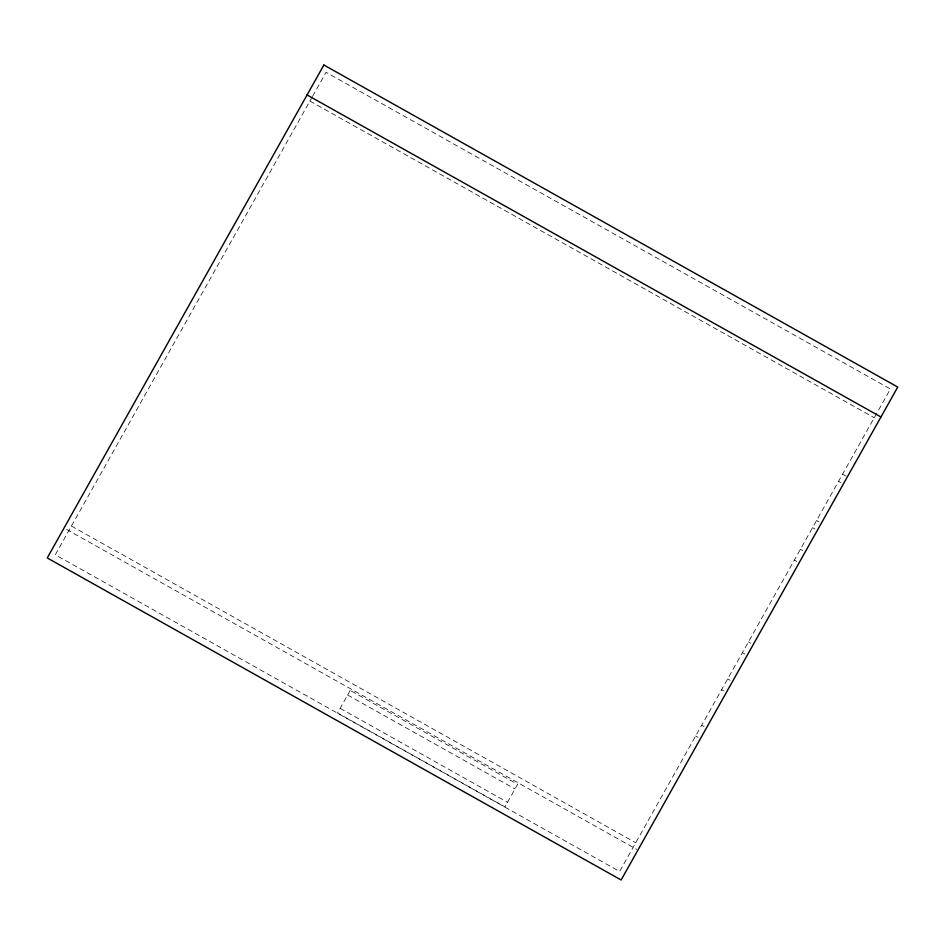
<?xml version="1.0" encoding="UTF-8"?>
<svg xmlns="http://www.w3.org/2000/svg" width="945" height="945" viewBox="0 0 945 945"><rect width="100%" height="100%" fill="white"/><g stroke="black" fill="none" stroke-linecap="round" stroke-linejoin="round"><path stroke-width="0.71" stroke-dasharray="4.72 3.54" d="M312.346 96.744L55.306 554.798L619.613 871.479L890.367 388.997L326.06 72.328L312.736 96.059M309.925 101.056L874.243 417.737M842.574 474.177L846.153 476.185M838.534 481.359L840.932 482.706M816.586 520.482L818.984 521.817M812.558 527.664L814.944 528.999M800.415 549.293L802.813 550.64M794.367 560.066L796.765 561.413M748.452 641.891L750.838 643.238M742.404 652.676L744.802 654.011M727.662 678.935L730.06 680.282M721.614 689.708L724.012 691.055M701.686 725.24L704.072 726.575M695.638 736.013L698.024 737.348M71.43 526.058L635.749 842.739M66.622 529.448L636.635 849.331M347.63 695.024L515.013 788.945M340.153 708.348L507.524 802.281M350.229 690.393L337.554 712.979L504.925 806.912L517.612 784.315L350.229 690.393"/><path stroke-width="1.42" d="M307.078 94.949L880.953 416.993M323.875 65.016L47.25 557.94L621.125 879.984L897.75 387.06L323.875 65.016"/></g></svg>
